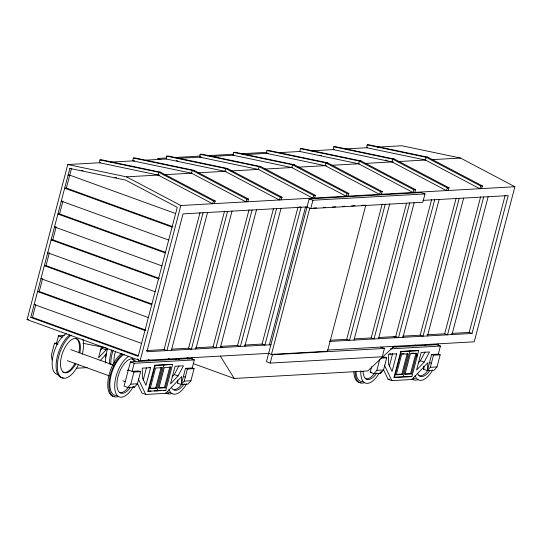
<?xml version="1.0" encoding="UTF-8"?>
<svg xmlns="http://www.w3.org/2000/svg" width="542" height="542" viewBox="0 0 542 542"><rect width="100%" height="100%" fill="white"/><g stroke="black" fill="none" stroke-linecap="round" stroke-linejoin="round"><path stroke-width="0.81" d="M105.155 354.698L105.568 357.063L105.744 353.865M194.09 368.662L187.41 369.034L184.233 381.148L181.292 384.508L185.527 368.35L192.207 367.977L194.09 368.662L190.913 380.775L187.972 384.129L181.292 384.508L177.519 383.14L177.701 379.949M181.292 384.508L181.739 376.521L165.811 393.336L145.764 394.461L141.997 393.092L137.383 383.499M440.185 354.82L433.505 355.193L430.328 367.313L427.381 370.667L431.622 354.515L438.302 354.136L440.185 354.82L437.008 366.934L434.061 370.288L427.381 370.667L423.614 369.298L423.797 366.107M427.381 370.667L427.834 362.686L411.9 379.495L391.859 380.619L388.092 379.258L383.472 369.664M215.249 201.001L160.581 172.22L101.618 159.815L99.904 159.917L99.457 162.756L158.149 175.059L212.539 203.738L213.534 201.102L215.249 201.001L214.259 203.643M248.656 199.124L193.989 170.344L135.026 157.939L133.312 158.034L132.865 160.872L191.556 173.183L245.946 201.861L246.942 199.219L248.656 199.124L247.66 201.766M282.064 197.247L227.396 168.467L168.433 156.062L166.712 156.157L166.272 158.996L224.964 171.299L279.354 199.984L280.349 197.342L282.064 197.247L281.068 199.89M315.471 195.371L260.804 166.584L201.841 154.179L200.12 154.28L199.68 157.119L258.365 169.422L312.761 198.108L313.75 195.466L315.471 195.371L314.475 198.006M348.879 193.487L294.211 164.707L235.248 152.302L233.527 152.397L233.087 155.242L291.772 167.546L346.162 196.224L347.158 193.589L348.879 193.487L347.883 196.129M382.279 191.611L327.619 162.83L268.649 150.425L266.935 150.52L266.488 153.359L325.18 165.662L379.569 194.348L380.565 191.705L382.279 191.611L381.29 194.253M415.687 189.734L361.019 160.947L302.057 148.549L300.343 148.643L299.895 151.482L358.587 163.786L412.977 192.471L413.973 189.829L415.687 189.734L414.698 192.369M449.094 187.85L394.427 159.07L335.464 146.665L333.75 146.767L333.303 149.606L391.995 161.909L446.384 190.588L447.38 187.952L449.094 187.85L448.099 190.493M482.502 185.974L427.834 157.194L368.872 144.789L367.151 144.883L366.71 147.722L425.395 160.032L479.792 188.711L480.781 186.069L482.502 185.974L481.506 188.616M269.238 353.337L140.154 360.599L27.1 319.617L67.784 164.544L100.683 162.688M69.864 168.413L125.602 180.1L177.261 207.342L138.176 356.345L30.772 317.416L69.864 168.413L71.537 168.318L66.348 188.088L64.674 188.182L172.078 227.112M30.772 317.416L32.445 317.321L35.623 305.207M144.951 330.498L37.554 291.569L39.227 291.474L42.615 278.547M151.733 304.651L44.336 265.722L46.009 265.627L49.397 252.701M158.515 278.805L51.117 239.876L52.784 239.781L56.178 226.854L54.505 226.949L161.909 265.878M165.296 252.958L57.899 214.029L59.566 213.934L62.96 201.007M56.978 343.086L54.471 343.228L51.294 355.342L52.12 360.064M56.354 343.913L58.475 335.837L64.322 335.505M101.462 346.623L98.515 357.849L106.103 349.847L106.876 348.398M105.568 357.063L105.995 355.444M158.149 175.059L158.867 172.315L160.581 172.22M194.327 359.902L190.56 358.533L130.426 361.914L124.071 386.148L127.837 387.51L134.518 387.137L137.465 383.777L140.642 371.663L138.759 370.979L132.079 371.358L134.199 363.282L194.327 359.902L192.207 367.977M127.837 387.51L130.785 384.156L133.962 372.042L140.642 371.663M140.154 360.599L180.838 205.52L514.9 186.733L474.216 341.812L327.422 350.064M191.556 173.183L192.275 170.439L193.989 170.344M143.257 379.928L146.415 367.903M150.601 367.666L145.974 385.308L142.424 377.93L142.248 368.133L150.601 367.666L149.091 367.117M147.898 391.229L154.721 365.24L172.62 364.427L165.805 390.416L147.898 391.229L151.069 391.053M148.373 391.399L155.188 365.41L172.62 364.427M146.543 350.566L164.084 349.576L200.032 212.545M150.059 388.255L155.737 387.937L161.143 367.334L162.085 367.672L156.679 388.282L150.188 388.641L155.595 368.038L162.085 367.672M203.074 212.755L166.909 350.606L164.084 349.576M171.367 350.356L207.532 212.505M158.772 387.767L164.45 387.449L169.856 366.846L170.798 367.185L165.391 387.787L158.908 388.153L164.314 367.551L170.798 367.185M224.964 171.299L225.682 168.562L227.396 168.467M177.519 383.14L177.945 381.527M171.882 349.143L188.582 348.201L224.53 211.17M227.572 211.38L191.407 349.224L188.582 348.201M195.865 348.973L232.023 211.129M258.365 169.422L259.083 166.685L260.804 166.584M195.54 347.808L213.081 346.826L249.029 209.788M252.071 209.998L215.906 347.849L213.081 346.826M220.364 347.598L256.522 209.747M220.574 346.399L237.579 345.444L273.527 208.413M276.569 208.623L240.404 346.474L237.579 345.444M244.862 346.223L281.02 208.372M291.772 167.546L292.49 164.802L294.211 164.707M244.537 345.058L262.077 344.068L298.025 207.037M269.354 344.841L305.519 206.997M306.982 207.2L310.749 208.568L422.794 202.268L424.982 193.934L421.209 192.566L309.164 198.867L266.447 361.704L270.214 363.072L382.259 356.772L384.447 348.438L380.68 347.07M309.807 208.223L271.461 354.393L327.483 351.243L365.83 205.072M270.214 363.072L272.402 354.739L384.447 348.438M310.749 208.568L312.937 200.235L424.982 193.934M325.18 165.662L325.898 162.925L327.619 162.83M358.587 163.786L359.305 161.049L361.019 160.947M391.995 161.909L392.713 159.165L394.427 159.07M330.003 340.247L346.704 339.312L382.225 203.907M385.267 204.117L349.529 340.335L346.704 339.312M353.987 340.085L389.725 203.867M354.502 338.872L371.202 337.93L406.514 203.345M409.766 202.742L374.027 338.953L371.202 337.93M378.485 338.703L414.217 202.491M425.395 160.032L426.12 157.288L427.834 157.194M381.514 357.327L384.854 357.144L386.737 357.828L383.56 369.942L380.613 373.296L373.933 373.675L370.166 372.307L371.649 366.649M373.933 373.675L376.88 370.315L379.84 359.007M381.04 371.683L380.613 373.296L381.304 371.812M378.899 337.497L395.701 336.555L431.649 199.524M389.346 366.094L392.713 353.262M434.691 199.727L398.526 337.578L395.701 336.555M402.984 337.327L439.149 199.476M393.993 377.388L400.809 351.399L418.715 350.593L411.893 376.582L393.993 377.388L401.913 376.941M394.468 377.557L401.283 351.568L418.715 350.593M396.155 374.42L401.832 374.095L407.238 353.492M402.774 374.441L408.18 353.838L401.69 354.204L396.283 374.807L402.774 374.441L401.832 374.095M402.659 336.162L420.199 335.173L456.147 198.142M404.867 373.926L410.545 373.607L415.951 353.005M411.486 373.946L416.893 353.343L410.402 353.709L404.996 374.312L411.486 373.946L410.545 373.607M416.534 356.914L417.177 354.482M459.189 198.352L423.024 336.203L420.199 335.173M427.482 335.952L463.647 198.101M423.614 369.298L424.04 367.686M438.302 354.136L440.422 346.06L436.656 344.692L392.388 347.185M427.157 334.787L444.697 333.797L480.646 196.766M483.688 196.976L447.523 334.82L444.697 333.797M451.981 334.57L488.139 196.726M451.655 333.405L469.196 332.422L505.144 195.391M329.489 341.46L472.021 333.445L508.186 195.594L422.997 200.384M100.168 350.769L103.102 347.036M172.119 376.846L174.287 374.556L178.914 365.891M178.054 375.924L183.447 365.816L175.1 366.284L170.473 383.932L178.054 375.924L174.287 374.556M418.214 363.004L420.382 360.721L425.003 352.056M424.149 362.083L429.542 351.975L421.195 352.449L416.561 370.091L424.149 362.083L420.382 360.721M100.114 360.647L106.374 354.048M394.041 346.318L367.835 370.938L234.212 378.452L193.602 363.736M166.672 157.966L157.404 158.488L160.418 159.585M175.093 157.498L200.364 156.076M207.105 155.696L233.223 154.226M241.644 153.752L266.921 152.329M110.805 162.119L134.585 160.778M145.398 160.175L166.482 158.989M177.451 158.372L201.394 157.024M212.037 156.428L233.128 155.242M244.096 154.626L268.209 153.264M278.683 152.681L299.773 151.496M310.742 150.879L334.448 149.538M345.329 148.935L367.259 147.702M377.381 147.133L401.846 145.757L460.524 158.054L514.9 186.733M68.068 175.256L69.735 175.161L175.547 213.514M67.784 164.544L126.462 176.841L159.362 174.991M163.576 174.754L191.414 173.189M198.162 172.81L226 171.245M231.061 170.96L258.9 169.395M264.808 169.063L292.646 167.492M297.707 167.207L326.392 165.595M331.453 165.31L359.292 163.745M365.193 163.413L393.14 161.841M398.099 161.563L425.937 159.998M431.838 159.666L460.524 158.054M307.192 206.902L183.033 213.88L146.868 351.731L271.027 344.746M313.154 208.033L316.494 207.85M323.188 207.471L325.695 207.329M332.382 206.956L335.728 206.766M342.415 206.394L344.929 206.251M351.616 205.872L354.963 205.682M361.649 205.31L364.156 205.167M35.833 304.394L34.166 304.489L141.564 343.418M27.1 319.617L28.787 319.523M390.315 348.879L440.422 346.06M76.314 368.242L87.174 367.632M401.561 353.811L403.993 353.675M411.087 353.276L414.325 353.093M380.891 358.154L386.737 357.828M130.785 384.156L137.465 383.777M184.233 381.148L190.913 380.775M376.88 370.315L383.56 369.942M430.328 367.313L437.008 366.934M370.166 372.307L371.832 372.212M154.24 390.87L160.574 390.518M163.745 390.335L165.805 390.416M404.291 376.812L411.893 376.582M388.092 379.258L389.759 379.163M83.001 343.289L106.117 347.828M385.443 160.08L387.096 160.425M319.8 155.195L321.453 155.547M176.258 160.635L177.912 160.981M81.368 170.378L83.007 170.723M114.979 177.424L116.618 177.769M367.151 144.883L426.12 157.288L480.781 186.069M333.75 146.767L392.713 159.165L447.38 187.952M300.343 148.643L359.305 161.049L413.973 189.829M266.935 150.52L325.898 162.925L380.565 191.705M233.527 152.397L292.49 164.802L347.158 193.589M200.12 154.28L259.083 166.685L313.75 195.466M166.712 156.157L225.682 168.562L280.349 197.342M133.312 158.034L192.275 170.439L246.942 199.219M99.904 159.917L158.867 172.315L213.534 201.102M309.164 198.867L312.937 200.235M299.651 206.732L301.067 207.247L264.902 345.091L262.077 344.068M469.196 332.422L472.021 333.445M66.348 188.088L172.952 226.725M61.287 201.102L168.684 240.031M59.566 213.934L165.378 252.287M393.472 336.677L396.304 337.707M431.622 354.515L433.505 355.193M409.528 350.911L409.996 351.081L403.18 377.069L402.706 376.9M400.809 351.399L401.283 351.568M429.501 362.591L431.385 363.269M389.617 353.587L391.128 354.136M52.784 239.781L159.389 278.419M47.723 252.796L155.127 291.725M46.009 265.627L151.814 303.981M268.636 353.37L272.402 354.739M40.948 278.642L148.345 317.571M220.465 346.704L222.586 347.469M39.227 291.474L145.832 330.112M185.527 368.35L187.41 369.034M163.433 364.752L163.901 364.922L157.085 390.911L156.618 390.735M32.445 317.321L138.251 355.674M154.721 365.24L155.188 365.41M183.406 376.426L185.289 377.11M102.336 348.479L106.103 349.847M58.475 335.837L62.242 337.199M130.426 361.914L134.199 363.282M54.471 343.228L57.865 344.461M128.312 369.99L133.962 372.042M70.812 349.637L113.624 365.159M127.106 370.044L128.691 370.62M164.45 387.449L165.391 387.787M155.737 387.937L156.679 388.282M67.33 360.674L109.355 375.904M122.831 380.789L125.209 381.649M133.014 386.588L134.518 387.137M126.462 176.841L180.838 205.52M415.125 345.017L416.608 345.823M395.077 346.142L396.568 346.948M168.284 358.452L170.513 359.658M148.244 359.576L150.473 360.789M220.33 356.087L234.212 378.452M384.4 365.125L391.859 380.619M138.312 378.966L145.764 394.461M418.078 379.569A23.733 10.976 -70.1 0 1 412.855 379.536M413.695 379.685A23.733 10.976 -70.1 0 1 411.622 379.088M429.542 371.087A18.069 8.354 -70.1 0 1 417.442 373.235M424.867 345.633A18.069 8.354 -70.1 0 1 425.904 344.61M427.895 370.491A18.069 8.354 -70.1 0 1 418.797 375.714M438.065 343.919A22.141 10.237 -70.1 0 1 438.356 345.24M432.733 369.969A22.141 10.237 -70.1 0 1 415.03 375.355M415.382 378.614A22.141 10.237 -70.1 0 1 413.444 378.059M364.631 382.577A23.733 10.976 -70.1 0 1 355.071 372.401M360.992 382.693A23.733 10.976 -70.1 0 1 353.838 371.954M362.632 381.622A22.141 10.237 -70.1 0 1 355.952 371.602M376.907 372.964A18.069 8.354 -70.1 0 1 363.025 371.317M379.285 372.977A22.141 10.237 -70.1 0 1 366.561 383.35A22.141 10.237 -70.1 0 1 360.796 370.918M374.441 373.499A18.069 8.354 -70.1 0 1 365.349 378.716M105.71 363.045A22.141 10.237 -70.1 0 1 107.601 348.696M110.792 364.522A23.733 10.976 -70.1 0 1 113.061 350.342M109.552 364.075A23.733 10.976 -70.1 0 1 111.828 349.895M114.044 363.147A18.035 8.34 -70.1 0 1 115.426 351.65M188.711 357.95A18.069 8.354 -70.1 0 1 189.348 359.15M184.26 383.797A18.069 8.354 -70.1 0 1 171.347 387.069M178.772 359.475A18.069 8.354 -70.1 0 1 179.808 358.452M187.065 357.354A18.069 8.354 -70.1 0 1 187.966 359.244M181.8 384.332A18.069 8.354 -70.1 0 1 174.185 389.725M191.976 357.761A22.141 10.237 -70.1 0 1 192.369 359.78M186.644 383.811A22.141 10.237 -70.1 0 1 168.935 389.197M175.696 359.813A22.141 10.237 -70.1 0 1 176.55 358.628M169.985 392.455A22.141 10.237 -70.1 0 1 167.349 391.893M171.983 393.411A23.733 10.976 -70.1 0 1 166.767 393.377M168.352 393.526A23.733 10.976 -70.1 0 1 165.527 392.93M75.873 363.811A18.035 8.34 -70.1 0 1 60.833 367.625A18.035 8.34 -70.1 0 1 70.765 340.288A18.035 8.34 -70.1 0 1 79.83 352.91M76.144 338.581A18.035 8.34 -70.1 0 1 78.888 352.571M74.931 363.465A18.035 8.34 -70.1 0 1 62.838 372.036M137.783 358.689A22.141 10.237 -70.1 0 1 138.522 360.762M133.19 386.812A22.141 10.237 -70.1 0 1 114.897 389.569A22.141 10.237 -70.1 0 1 128.793 356.243M129.999 387.937A18.069 8.354 -70.1 0 1 117.716 389.623A18.069 8.354 -70.1 0 1 122.201 366.649A18.069 8.354 -70.1 0 1 135.263 360.958M114.152 396.527A23.733 10.976 -70.1 0 1 108.278 378.546A23.733 10.976 -70.1 0 1 121.496 353.526M118.535 396.419A23.733 10.976 -70.1 0 1 109.132 381.846A23.733 10.976 -70.1 0 1 122.736 353.973M82.892 339.19A23.733 10.976 -70.1 0 1 82.309 354.258M78.631 364.387A23.733 10.976 -70.1 0 1 57.953 372.056A23.733 10.976 -70.1 0 1 71.097 335.254M63.258 377.815A23.733 10.976 -70.1 0 1 56.524 360.545A23.733 10.976 -70.1 0 1 69.857 334.807M131.916 358.763A18.069 8.354 -70.1 0 1 134.253 361.555M128.352 387.34A18.069 8.354 -70.1 0 1 119.254 392.557M58.136 374.542A22.141 10.237 -70.1 0 1 52.859 356.677A22.141 10.237 -70.1 0 1 66.266 333.574M116.537 395.464A22.141 10.237 -70.1 0 1 110.534 377.727A22.141 10.237 -70.1 0 1 124.592 354.15M396.697 353.824L392.062 371.466L388.512 364.088L388.343 354.292L396.697 353.824"/></g></svg>
